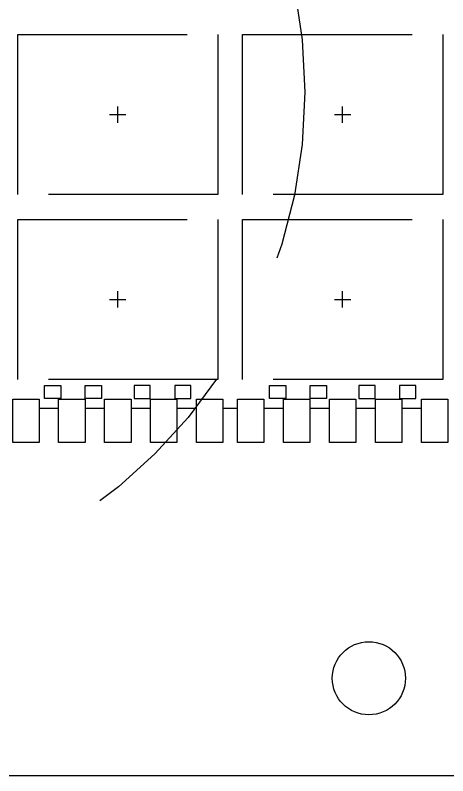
# Model space of a CAD drawing. Header units: millimetres. Extents: x 394.3 to 449.6, y 107.9 to 113.3.
# Drawn here: x 406.118 to 406.437, y 108.952 to 109.513 of the extents above; entities that cross this region are included whole.
import ezdxf

# ---------------------------------------------------------------- set-up
doc = ezdxf.new("R2010")
doc.units = ezdxf.units.MM
doc.header["$LTSCALE"] = 0.5
for name, pattern in [('CENTER', [50.8, 31.75, -6.35, 6.35, -6.35]), ('HIDDEN', [0.375, 0.25, -0.125]), ('PHANTOM', [2.5, 1.25, -0.25, 0.25, -0.25, 0.25, -0.25])]:
    doc.linetypes.add(name, pattern=pattern)
for name, color, linetype in [('BTM', 7, 'HIDDEN'), ('CEN', 2, 'CENTER'), ('PKG', 1, 'PHANTOM')]:
    doc.layers.add(name, color=color, linetype=linetype)

# ---------------------------------------------------------------- blocks, each defined once
blk = doc.blocks.new('*U100')
at = {"layer": 'CEN', "ltscale": 0.005}
for p, q in [((0, -0.006), (0, 0.006)), ((-0.006, 0), (0.006, 0))]:
    blk.add_line(p, q, dxfattribs=at)
at = {"layer": 'PKG', "color": 1, "linetype": 'HIDDEN'}
blk.add_lwpolyline([(-0.0738, -0.0591), (-0.0738, 0.0591), (0.0738, 0.0591), (0.0738, -0.0591)], close=True, dxfattribs=at)
blk = doc.blocks.new('*U101')
at = {"layer": 'CEN', "color": 0, "linetype": 'ByBlock', "lineweight": -2, "transparency": 16777216}
for p in [(0.3318, 0.1365), (0.4977, 0.1365), (0.3318, 0), (0.4977, 0)]:
    blk.add_blockref('*U100', p, dxfattribs=at)

msp = doc.modelspace()

# ---------------------------------------------------------------- linework, layer by layer
msp.add_line((409.34246, 108.95164), (405.58494, 108.95164))
at = {"ltscale": 0.03}
for points in [[(406.11584, 109.22974), (406.13534, 109.22974), (406.13534, 109.19764), (406.11584, 109.19764)], [(406.14974, 109.22974), (406.16924, 109.22974), (406.16924, 109.19764), (406.14974, 109.19764)], [(406.18364, 109.22974), (406.20314, 109.22974), (406.20314, 109.19764), (406.18364, 109.19764)], [(406.21754, 109.22974), (406.23704, 109.22974), (406.23704, 109.19764), (406.21754, 109.19764)], [(406.25144, 109.22974), (406.27094, 109.22974), (406.27094, 109.19764), (406.25144, 109.19764)], [(406.28174, 109.22974), (406.30124, 109.22974), (406.30124, 109.19764), (406.28174, 109.19764)], [(406.31564, 109.22974), (406.33514, 109.22974), (406.33514, 109.19764), (406.31564, 109.19764)], [(406.34954, 109.22974), (406.36904, 109.22974), (406.36904, 109.19764), (406.34954, 109.19764)], [(406.38344, 109.22974), (406.40294, 109.22974), (406.40294, 109.19764), (406.38344, 109.19764)], [(406.41734, 109.22974), (406.43684, 109.22974), (406.43684, 109.19764), (406.41734, 109.19764)]]:
    msp.add_lwpolyline(points, close=True, dxfattribs=at)
at = {"color": 4, "linetype": 'HIDDEN'}
msp.add_circle((405.95381, 109.45649), 0.37763, dxfattribs=at)
at = {"color": 0}
msp.add_circle((406.37864, 109.02364), 0.027, dxfattribs=at)
at = {"layer": 'BTM', "ltscale": 0.03}
for p, q in [((406.13534, 109.22314), (406.14974, 109.22314)), ((406.16924, 109.22314), (406.18364, 109.22314)), ((406.20314, 109.22314), (406.21754, 109.22314)), ((406.23704, 109.22314), (406.25144, 109.22314)), ((406.27094, 109.22314), (406.28174, 109.22314)), ((406.30124, 109.22314), (406.31564, 109.22314)), ((406.33514, 109.22314), (406.34954, 109.22314)), ((406.36904, 109.22314), (406.38344, 109.22314)), ((406.40294, 109.22314), (406.41734, 109.22314))]:
    msp.add_line(p, q, dxfattribs=at)
for points in [[(406.13939, 109.23034), (406.13939, 109.23994), (406.15139, 109.23994), (406.15139, 109.23034)], [(406.16939, 109.23034), (406.16939, 109.23994), (406.18139, 109.23994), (406.18139, 109.23034)], [(406.21739, 109.23034), (406.21739, 109.23994), (406.20539, 109.23994), (406.20539, 109.23034)], [(406.24739, 109.23034), (406.24739, 109.23994), (406.23539, 109.23994), (406.23539, 109.23034)], [(406.30529, 109.23034), (406.30529, 109.23994), (406.31729, 109.23994), (406.31729, 109.23034)], [(406.33529, 109.23034), (406.33529, 109.23994), (406.34729, 109.23994), (406.34729, 109.23034)], [(406.38329, 109.23034), (406.38329, 109.23994), (406.37129, 109.23994), (406.37129, 109.23034)], [(406.41329, 109.23034), (406.41329, 109.23994), (406.40129, 109.23994), (406.40129, 109.23034)]]:
    msp.add_lwpolyline(points, close=True, dxfattribs=at)

# ---------------------------------------------------------------- block references
at = {"layer": 'CEN'}
msp.add_blockref('*U101', (405.86159, 109.30339), dxfattribs=at)

doc.saveas('drawing.dxf')
